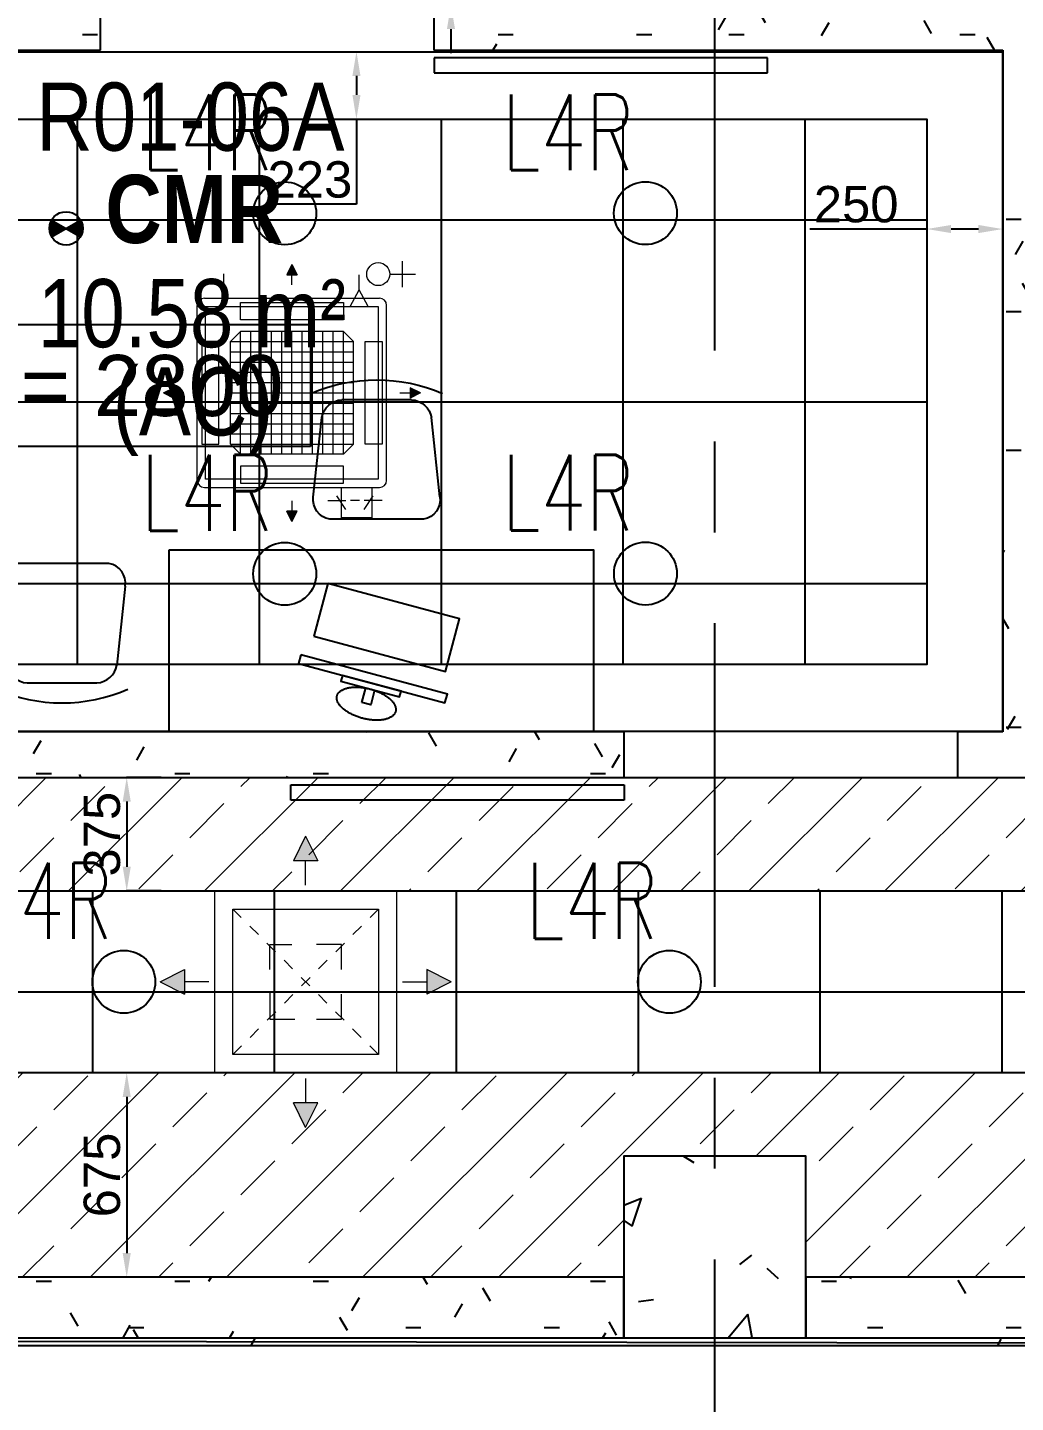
# Model space of a CAD drawing. Header units: millimetres. Extents: x -92759 to 184353, y -15225 to 86714.
# Drawn here: x -62801 to -59541, y 29928 to 34466 of the extents above; entities that cross this region are included whole.
import ezdxf

# ---------------------------------------------------------------- set-up
doc = ezdxf.new("R2010")
doc.units = ezdxf.units.MM
for name, pattern in [('Aligning Line', [3.2004, 1.6002, -1.6002]), ('HIDDEN', [0.375, 0.25, -0.125]), ('IDA - Grid Line', [2100, 1200, -300, 300, -300])]:
    doc.linetypes.add(name, pattern=pattern)
doc.layers.get('Defpoints').update_dxf_attribs({"color": 8})
for name, color, linetype in [('0-1', 9, 'Continuous'), ('0-Motion Sensor', 1, 'Continuous'), ('A-_DOOR----_E', 8, 'Continuous'), ('A-_ROOMNAME_A', 8, 'Continuous'), ('A-_WALL----_E', 8, 'Continuous'), ('A-_WALL----_H', 8, 'Continuous'), ('A-_WALL----_H-1', 9, 'Continuous'), ('A-_WALLPRTN_E', 8, 'Continuous'), ('A-PATT-CONC', 8, 'Continuous'), ('AAG_Dimension', 7, 'Continuous'), ('E-_LITG _ CKT -DB', 1, 'HIDDEN'), ('E-legend', 1, 'Continuous'), ('HF', 7, 'Continuous'), ('HF Text', 7, 'Continuous'), ('M-ACMV_FCU', 5, 'Continuous'), ('PDF_M-_ACON----_E-N', 7, 'Continuous'), ('S-_COLN----_E', 8, 'Continuous')]:
    doc.layers.add(name, color=color, linetype=linetype)
for name, color, linetype, true_color in [('1599_FURN_RHH_BLK8 _NEW__1ST STY_dwg _2_-1', 7, 'Continuous', 0xaaaaaa), ('A-_FURN--3', 7, 'Continuous', 0xaaaaaa), ('A-_FURN--4', 7, 'Continuous', 0xaaaaaa), ('S-_ANOTGRID_E-1', 9, 'IDA - Grid Line', 0x808080)]:
    doc.layers.add(name, color=color, linetype=linetype, true_color=true_color)
for name, color, linetype, lineweight in [('A--', 134, '500-1-RP', 25), ('HFI 9MM FPB', 94, 'Continuous', 5), ('M-ACMV_CDP', 190, 'DRAIN_PIPE', 25), ('M-ACMV_FCU-2', 86, 'Continuous', 9), ('M-ACMV_PWR', 1, 'REFRIGERANT', 25), ('M-ACMV_REF_PIPE', 134, '500-1-RP', 25), ('M-ACMV_SAD', 5, 'Continuous', 18), ('M-ACMV_SAG', 5, 'Continuous', 25), ('M-ACMV_VCD', 7, 'Continuous', 25)]:
    doc.layers.add(name, color=color, linetype=linetype, lineweight=lineweight)
doc.styles.add('Arial', font='arial.ttf')
doc.styles.add('Arial Narrow_2', font='ARIALN.TTF', dxfattribs={"height": 225})
doc.styles.add('Arial Narrow_B_1', font='ARIALNB.TTF', dxfattribs={"height": 300})
doc.styles.add('Arial_4', font='arial.ttf', dxfattribs={"height": 1.8})
doc.styles.add('Simplex', font='simplex_.ttf', dxfattribs={"width": 0.7, "height": 450})
doc.styles.get("Standard").update_dxf_attribs({"font": 'arial.ttf'})
doc.linetypes.add('500-1-RP', pattern='A,0.75,-0.5,0.75,-0.5,0.75,-0.5,0.75,-1.7,["RP",Standard,S=1,R=0,X=-1,Y=-0.5],-1.7', length=7.9)
doc.linetypes.add('DRAIN_PIPE', pattern='A,0.5,-0.2,["D",Standard,S=0.1,R=0,X=-0.1,Y=-0.05],-0.25', length=0.95)
doc.linetypes.add('REFRIGERANT', pattern='A,15,-5.08,["R",Standard,S=2.54,R=0,X=-2.54,Y=-1.27],-5.08', length=25.16)
doc.dimstyles.get("Standard").update_dxf_attribs({"dimtxt": 0.18, "dimasz": 0.18, "dimexe": 0.18, "dimexo": 0.0625, "dimgap": 0.09, "dimtad": 0, "dimtih": 1, "dimtoh": 1, "dimdec": 4, "dimzin": 0, "dimdsep": 46, "dimtxsty": 'Standard', "dimcen": 0.09, "dimadec": 0, "dimazin": 0, "dimtfac": 1, "dimtdec": 4, "dimtofl": 0, "dimtmove": 0, "dimatfit": 3, "dimfxl": 1, "dimtolj": 1, "dimtzin": 0, "dimarcsym": 0})
pattern_1 = [(0, (-11870.95, 40538.29), (609.6, 152.4), [50.292, -406.908, 50.292, -406.908, -2438.4]), (0, (-11870.95, 40538.29), (609.6, 152.4), [-914.4, 50.292, -864.108, 50.292, -406.908, -1066.8]), (0, (-11870.95, 40538.29), (609.6, 152.4), [-2286, 50.292, -254.508, 50.292, -711.708]), (120, (-11642.35, 40614.49), (-436.78227, 451.7291), [50.292, -406.908, 50.292, -406.908, -2438.4]), (120, (-11642.35, 40614.49), (-436.78227, 451.7291), [-914.4, 50.292, -864.108, 50.292, -406.908, -1066.8]), (120, (-11642.35, 40614.49), (-436.78227, 451.7291), [-2286, 50.292, -254.508, 50.292, -711.708]), (240, (-11566.15, 40919.29), (-172.81773, -604.1291), [50.292, -406.908, 50.292, -406.908, -2438.4]), (240, (-11566.15, 40919.29), (-172.81773, -604.1291), [-914.4, 50.292, -864.108, 50.292, -406.908, -1066.8]), (240, (-11566.15, 40919.29), (-172.81773, -604.1291), [-2286, 50.292, -254.508, 50.292, -711.708])]

# ---------------------------------------------------------------- blocks, each defined once
blk = doc.blocks.new('One-Pane_Sliding_Door_4854 - B8-SD04 1100x2200-10511346-BLK8_RHH_1ST STOREY PLAN')
at = {"layer": 'A-_DOOR----_E'}
for p, q in [((-550, 150), (-1650, 150)), ((-1650, 150), (-1650, 100)), ((-550, 100), (-550, 150)), ((-1650, 100), (-550, 100))]:
    blk.add_line(p, q, dxfattribs=at)
blk = doc.blocks.new('1599_FURN_RHH_BLK8 _NEW__1ST STY_dwg_CHAIR-10346284-BLK8_RHH_1ST STOREY PLAN')
at = {"layer": 'A-_FURN--4'}
for p, q in [((362639.3, -313382.2), (362869.3, -313382.2)), ((362545.4, -313702.3), (362573.4, -313441.1)), ((362963.4, -313704.2), (362935.2, -313441.1)), ((362599.6, -313776.6), (362909, -313776.6))]:
    blk.add_line(p, q, dxfattribs=at)
for centre, radius, start, end in [((362754.4, -313864.3), 547.7, 66.6649, 113.3351), ((362643.9, -313453.7), 71.6, 93.695, 169.8843), ((362864.7, -313453.7), 71.6, 10.1157, 86.305), ((362610.5, -313711.7), 65.8, 171.7351, 260.4846), ((362898.2, -313711.7), 65.8, 279.5154, 8.2649)]:
    blk.add_arc(centre, radius, start, end, dxfattribs=at)
blk = doc.blocks.new('1599_FURN_RHH_BLK8 _NEW__1ST STY_dwg_MONITOR-10346285-BLK8_RHH_1ST STOREY PLAN')
at = {"layer": 'A-_FURN--4', "flags": 128}
for points in [[(-100, 250), (-70, 250), (-70, -250), (-100, -250)], [(-70, 100), (-50, 100), (-50, -100), (-70, -100)], [(0, 15), (-50, 15), (-50, -15), (0, -15)]]:
    blk.add_lwpolyline(points, close=True, dxfattribs=at)
at = {"layer": 'A-_FURN--4'}
for points in [[(0, 100), (-50, 100), (-50, 0)], [(50, 0), (50, 100), (0, 100)], [(-50, 0), (-50, -100), (0, -100)], [(0, -100), (50, -100), (50, 0)]]:
    blk.add_rational_spline(points, [1, 0.707106781187, 1], degree=2, dxfattribs=at)
blk = doc.blocks.new('1599_FURN_RHH_BLK8 _NEW__1ST STY_dwg_CHAIR-10346283-BLK8_RHH_1ST STOREY PLAN')
at = {"layer": 'A-_FURN--4'}
for p, q in [((362639.3, -313382.2), (362869.3, -313382.2)), ((362545.4, -313702.3), (362573.4, -313441.1)), ((362963.4, -313704.2), (362935.2, -313441.1)), ((362599.6, -313776.6), (362909, -313776.6))]:
    blk.add_line(p, q, dxfattribs=at)
for centre, radius, start, end in [((362754.4, -313864.3), 547.7, 66.6649, 113.3351), ((362643.9, -313453.7), 71.6, 93.695, 169.8843), ((362864.7, -313453.7), 71.6, 10.1157, 86.305), ((362610.5, -313711.7), 65.8, 171.7351, 260.4846), ((362898.2, -313711.7), 65.8, 279.5154, 8.2649)]:
    blk.add_arc(centre, radius, start, end, dxfattribs=at)
blk = doc.blocks.new('1599_FURN_RHH_BLK8 _NEW__1ST STY_dwg _2_-10346281-BLK8_RHH_1ST STOREY PLAN')
at = {"layer": 'A-_FURN--3', "flags": 128}
blk.add_lwpolyline([(-26378.2, -46884.3), (-25943.5, -47000.8), (-25896.9, -46826.9), (-26331.6, -46710.5)], close=True, dxfattribs=at)
at = {"layer": 'A-_FURN--4', "flags": 128}
blk.add_lwpolyline([(-26855.1, -46599.1), (-25455.1, -46599.1), (-25455.1, -47199.1), (-26855.1, -47199.1)], close=True, dxfattribs=at)
at = {"extrusion": (0, 0, -1), "zscale": -1}
blk.add_blockref('1599_FURN_RHH_BLK8 _NEW__1ST STY_dwg_CHAIR-10346284-BLK8_RHH_1ST STOREY PLAN', (-336583.5, 267278.6), dxfattribs=at)
at = {"rotation": 180}
blk.add_blockref('1599_FURN_RHH_BLK8 _NEW__1ST STY_dwg_CHAIR-10346283-BLK8_RHH_1ST STOREY PLAN', (335545.2, -360420.8), dxfattribs=at)
at = {"extrusion": (0, 0, -1), "zscale": -0.9999999999999983, "rotation": 285.0000000002767}
blk.add_blockref('1599_FURN_RHH_BLK8 _NEW__1ST STY_dwg_MONITOR-10346285-BLK8_RHH_1ST STOREY PLAN', (26204.9, -47106.8), dxfattribs=at)
blk = doc.blocks.new('A$Cb2bf8f38')
at = {"layer": 'A-_WALL----_H'}
h = blk.add_hatch(dxfattribs=at)
h.set_pattern_fill('FP_3', color=256, style=0, pattern_type=2)
h.set_pattern_definition([(0, (-11870.95, 40538.3), (1219.2, 304.8), [50.292, -864.108, 50.292, -864.108, -4876.8]), (0, (-11870.95, 40538.3), (1219.2, 304.8), [-1828.8, 50.292, -1778.508, 50.292, -864.108, -2133.6]), (0, (-11870.95, 40538.3), (1219.2, 304.8), [-4572, 50.292, -559.308, 50.292, -1473.708]), (120, (-11413.75, 40690.7), (-873.5645, 903.4582), [50.292, -864.108, 50.292, -864.108, -4876.8]), (120, (-11413.75, 40690.7), (-873.5645, 903.4582), [-1828.8, 50.292, -1778.508, 50.292, -864.108, -2133.6]), (120, (-11413.75, 40690.7), (-873.5645, 903.4582), [-4572, 50.292, -559.308, 50.292, -1473.708]), (240, (-11261.35, 41300.3), (-345.6355, -1208.2582), [50.292, -864.108, 50.292, -864.108, -4876.8]), (240, (-11261.35, 41300.3), (-345.6355, -1208.2582), [-1828.8, 50.292, -1778.508, 50.292, -864.108, -2133.6]), (240, (-11261.35, 41300.3), (-345.6355, -1208.2582), [-4572, 50.292, -559.308, 50.292, -1473.708])])
h.paths.add_polyline_path([(-10525, -2425), (-10500, -2425), (-10500, -2312.5), (-10525, -2312.5), (-10525, -2321.4)])
h.paths.add_polyline_path([(-12772.8, -2425), (-12125, -2425), (-12125, -2312.5), (-12150, -2312.5), (-12150, -2400), (-21575, -2400), (-21575, -2425), (-14327.6, -2425)])
at = {"layer": 'A-_WALL----_H-1'}
h = blk.add_hatch(dxfattribs=at)
h.set_pattern_fill('FP_1', color=256, style=0, pattern_type=2)
h.set_pattern_definition(pattern_1)
h.paths.add_polyline_path([(-16000, 1850), (-16000, 2000), (-18527, 2000), (-18527, 1850), (-16500, 1850)])
h.paths.add_polyline_path([(-19627, 1850), (-19627, 2000), (-21350, 2000), (-21350, 1850), (-20546.6, 1850)])
h = blk.add_hatch(dxfattribs=at)
h.set_pattern_fill('FP_1', color=256, style=0, pattern_type=2)
h.set_pattern_definition(pattern_1)
h.paths.add_polyline_path([(-16500, -550), (-16500, 1850), (-16650, 1850), (-16650, -550)])
h = blk.add_hatch(dxfattribs=at)
h.set_pattern_fill('FP_1', color=256, style=0, pattern_type=2)
h.set_pattern_definition(pattern_1)
h.paths.add_polyline_path([(-16650, -550), (-16650, -400), (-16799, -400), (-16799, -550)])
h.paths.add_polyline_path([(-20546.6, -550), (-17899, -550), (-17899, -400), (-21350, -400), (-21350, -550), (-21300, -550)])
h = blk.add_hatch(dxfattribs=at)
h.set_pattern_fill('FP_1', color=256, style=0, pattern_type=2)
h.set_pattern_definition(pattern_1)
h.paths.add_polyline_path([(-14327.6, -2400), (-10500, -2400), (-10500, -2312.5), (-10500, -2200), (-17300, -2200), (-17300, -2400), (-15882.3, -2400)])
h.paths.add_polyline_path([(-20546.6, -2400), (-17900, -2400), (-17900, -2200), (-21550, -2200), (-21550, -2400), (-21300, -2400)])
h.paths.add_polyline_path([(-10500, -2312.5), (-10500, -2200), (-10525, -2200), (-10525, -2312.5)], flags=17)
at = {"layer": 'S-_COLN----_E'}
h = blk.add_hatch(dxfattribs=at)
h.set_pattern_fill('FP_4', color=256, style=0, pattern_type=2)
h.set_pattern_definition([(50, (-11870.95, 40538.3), (1093.104, -95.634), [114.3, -1257.3]), (355, (-11871, 40538.3), (-211.457, 1146.34), [91.44, -1005.84]), (100.451, (-11779.9, 40530.3), (881.656, 1050.7), [97.14, -1068.54]), (46.184, (-11871, 40843.1), (1626.475, -252.257), [171.45, -1885.95]), (96.636, (-11735.4, 40822), (1424.416, 1484.565), [145.71, -1602.81]), (351.184, (-11871, 40843.1), (1424.43, 1484.55), [137.16, -1508.76]), (21, (-11718.55, 40766.9), (909.686, -613.591), [114.3, -1257.3]), (326, (-11718.6, 40766.9), (370.812, 1105.13), [91.44, -1005.84]), (71.451, (-11642.7, 40715.8), (1280.503, 491.528), [97.14, -1068.54]), (37.5, (-11870.95, 40538.3), (18.5313, 507.3303), [50.292, -943.356, 50.292, -970.788, -1009.65]), (37.5, (-11870.95, 40538.3), (18.5313, 507.3303), [-2014.728, 50.292, -959.358]), (7.5, (-11870.95, 40538.3), (400.918, 601.0836), [50.292, -531.876, 50.292, -920.496, -384.81]), (7.5, (-11870.95, 40538.3), (400.918, 601.0836), [-1552.956, 50.292, -334.518]), (327.5, (-12210.8, 40538.3), (813.545, -34.3737), [50.292, -330.708, 50.292, -1138.428, -1577.34]), (327.5, (-12210.8, 40538.3), (813.545, -34.3737), [-1569.72, 50.292, -1527.048]), (317.5, (-12363.2, 40538.3), (888.775, 152.56), [50.292, -445.008, 50.292, -739.14, -1120.14]), (317.5, (-12363.2, 40538.3), (888.775, 152.56), [-1284.732, 50.292, -1069.848])])
h.paths.add_polyline_path([(-17900, -2400), (-17300, -2400), (-17300, -1800), (-17900, -1800), (-17900, -2200)])
blk.add_lwpolyline([(-2385, -9825), (-2385, -5100), (7400, -5125), (7400, 46800), (-18575, 46800), (-18575, 38037.5), (-30600, 38100), (-30625, 26375), (-28100, 26375), (-28100, -2400), (-10500, -2425), (-10500, -9800), (-2385, -9825)], close=True)
at = {"layer": 'A-_WALL----_E'}
for p, q in [((-17900, -2200), (-21300, -2200)), ((-17900, -2400), (-17900, -2200)), ((-12150, -2200), (-17300, -2200)), ((-17300, -2200), (-17300, -2400)), ((-21550, -2400), (-12150, -2400)), ((-21575, -2425), (-10500, -2425))]:
    blk.add_line(p, q, dxfattribs=at)
at = {"layer": 'A-_WALLPRTN_E'}
for p, q in [((-19627, 1850), (-19627, 2000)), ((-18527, 2000), (-18527, 1850)), ((-21350, 1850), (-19627, 1850)), ((-18527, 1850), (-16650, 1850)), ((-16650, 1850), (-16650, -400)), ((-17899, -400), (-21350, -400)), ((-17899, -550), (-17899, -400)), ((-16650, -400), (-16799, -400)), ((-16799, -400), (-16799, -550)), ((-21300, -550), (-17899, -550)), ((-16799, -550), (-16500, -550))]:
    blk.add_line(p, q, dxfattribs=at)
at = {"layer": 'S-_ANOTGRID_E-1'}
for p, q in [((-17600, -20141.4), (-17600, 53272.8)), ((-38373.1, -2400), (13584.7, -2400))]:
    blk.add_line(p, q, dxfattribs=at)
at = {"layer": 'S-_COLN----_E'}
for p, q in [((-17300, -1800), (-17900, -1800)), ((-17900, -1800), (-17900, -2200)), ((-17300, -2200), (-17300, -1800)), ((-17900, -2200), (-17900, -2400)), ((-17300, -2400), (-17300, -2200)), ((-17900, -2400), (-17300, -2400))]:
    blk.add_line(p, q, dxfattribs=at)
at = {"layer": '1599_FURN_RHH_BLK8 _NEW__1ST STY_dwg _2_-1'}
blk.add_blockref('1599_FURN_RHH_BLK8 _NEW__1ST STY_dwg _2_-10346281-BLK8_RHH_1ST STOREY PLAN', (7455.1, 46800), dxfattribs=at)
at = {"layer": 'A-_DOOR----_E', "rotation": 180}
blk.add_blockref('One-Pane_Sliding_Door_4854 - B8-SD04 1100x2200-10511346-BLK8_RHH_1ST STOREY PLAN', (-19075.5, 1925), dxfattribs=at)
at = {"layer": 'A-_DOOR----_E', "xscale": -1, "rotation": 180}
blk.add_blockref('One-Pane_Sliding_Door_4854 - B8-SD04 1100x2200-10511346-BLK8_RHH_1ST STOREY PLAN', (-17349, -475), dxfattribs=at)
at = {"layer": 'A-_ROOMNAME_A', "char_height": 225, "attachment_point": 1}
for s, insert, width, style in [('R01-06A', (-19838.9, 1743.4), 1274.683, 'Arial Narrow_2'), ('CMR', (-19610.9, 1438.6), 721.519, 'Arial Narrow_B_1'), ('10.58 m²', (-19833.6, 1094.6), 1262.658, 'Arial Narrow_2'), ('(AC)', (-19586.1, 803.5), 661.392, 'Arial Narrow_2')]:
    blk.add_mtext(s, dxfattribs=dict(at, insert=insert, width=width, style=style))
blk = doc.blocks.new('*D564')
at = {"layer": 'AAG_Dimension', "color": 0, "lineweight": -2, "transparency": 16777216}
for p, q in [((-6599.4, 461691.7), (-6599.4, 461771.7)), ((-6599.4, 461771.7), (-6326, 461771.7)), ((-6564.6, 461611.7), (-6599.6, 461611.7)), ((-6564.6, 461461.7), (-6599.6, 461461.7)), ((-6599.4, 461381.7), (-6599.4, 461301.7))]:
    blk.add_line(p, q, dxfattribs=at)
at = {"layer": 'AAG_Dimension', "color": 0, "transparency": 16777216}
for points in [[(-6612.8, 461691.7), (-6586.1, 461691.7), (-6599.4, 461611.7)], [(-6612.8, 461381.7), (-6586.1, 461381.7), (-6599.4, 461461.7)]]:
    blk.add_solid(points, dxfattribs=at)
at = {"layer": 'Defpoints', "color": 0, "transparency": 16777216}
for p in [(-6599.4, 461611.7), (-6564.5, 461611.7), (-6564.5, 461461.7)]:
    blk.add_point(p, dxfattribs=at)
at = {"layer": 'AAG_Dimension', "color": 152, "true_color": 0x2776bb, "transparency": 16777216, "insert": (-6452.7, 461853), "char_height": 120, "attachment_point": 5, "style": 'Arial'}
blk.add_mtext('\\A1;150', dxfattribs=at)
blk = doc.blocks.new('*D567')
at = {"layer": 'AAG_Dimension', "color": 0, "lineweight": -2, "transparency": 16777216}
for p, q in [((-7184.9, 461306.7), (-6911.2, 461306.7)), ((-6911.4, 461226.7), (-6911.4, 461164.2)), ((-7184.9, 461084.2), (-6911.2, 461084.2)), ((-6911.4, 461084.2), (-6911.4, 460803.1)), ((-6911.4, 460803.1), (-7198.5, 460803.1))]:
    blk.add_line(p, q, dxfattribs=at)
at = {"layer": 'AAG_Dimension', "color": 0, "transparency": 16777216}
for points in [[(-6924.7, 461226.7), (-6898, 461226.7), (-6911.4, 461306.7)], [(-6924.7, 461164.2), (-6898, 461164.2), (-6911.4, 461084.2)]]:
    blk.add_solid(points, dxfattribs=at)
at = {"layer": 'Defpoints', "color": 0, "transparency": 16777216}
for p in [(-7185, 461306.7), (-6911.4, 461306.7), (-7185, 461084.2)]:
    blk.add_point(p, dxfattribs=at)
at = {"layer": 'AAG_Dimension', "color": 152, "true_color": 0x2776bb, "transparency": 16777216, "insert": (-7065, 460884.4), "char_height": 120, "attachment_point": 5, "style": 'Arial'}
blk.add_mtext('\\A1;223', dxfattribs=at)
blk = doc.blocks.new('*D570')
at = {"layer": 'AAG_Dimension', "color": 0, "lineweight": -2, "transparency": 16777216}
for p, q in [((-5029, 460721.5), (-5415.8, 460721.5)), ((-5029, 460724.3), (-5029, 460721.4)), ((-4859, 460721.5), (-4949, 460721.5)), ((-4779, 460724.3), (-4779, 460721.4))]:
    blk.add_line(p, q, dxfattribs=at)
at = {"layer": 'AAG_Dimension', "color": 0, "transparency": 16777216}
for points in [[(-4949, 460734.9), (-4949, 460708.2), (-5029, 460721.5)], [(-4859, 460734.9), (-4859, 460708.2), (-4779, 460721.5)]]:
    blk.add_solid(points, dxfattribs=at)
at = {"layer": 'Defpoints', "color": 0, "transparency": 16777216}
for p in [(-5029, 460724.4), (-5029, 460721.5), (-4779, 460724.4)]:
    blk.add_point(p, dxfattribs=at)
at = {"layer": 'AAG_Dimension', "color": 152, "true_color": 0x2776bb, "transparency": 16777216, "insert": (-5262.4, 460802.8), "char_height": 120, "attachment_point": 5, "style": 'Arial'}
blk.add_mtext('\\A1;250', dxfattribs=at)
blk = doc.blocks.new('*D572')
at = {"layer": 'AAG_Dimension', "color": 0, "lineweight": -2, "transparency": 16777216}
for p, q in [((-7556.2, 458911.7), (-7669.6, 458911.7)), ((-7669.4, 458831.7), (-7669.4, 458616.7)), ((-7556.2, 458536.7), (-7669.6, 458536.7))]:
    blk.add_line(p, q, dxfattribs=at)
at = {"layer": 'AAG_Dimension', "color": 0, "transparency": 16777216}
for points in [[(-7682.7, 458831.7), (-7656.1, 458831.7), (-7669.4, 458911.7)], [(-7682.7, 458616.7), (-7656.1, 458616.7), (-7669.4, 458536.7)]]:
    blk.add_solid(points, dxfattribs=at)
at = {"layer": 'Defpoints', "color": 0, "transparency": 16777216}
for p in [(-7556.1, 458911.7), (-7669.4, 458536.7), (-7556.1, 458536.7)]:
    blk.add_point(p, dxfattribs=at)
at = {"layer": 'AAG_Dimension', "color": 152, "true_color": 0x2776bb, "transparency": 16777216, "insert": (-7750.7, 458724.2), "char_height": 120, "attachment_point": 5, "rotation": 90, "style": 'Arial'}
blk.add_mtext('\\A1;375', dxfattribs=at)
blk = doc.blocks.new('*D573')
at = {"layer": 'AAG_Dimension', "color": 0, "lineweight": -2, "transparency": 16777216}
for p, q in [((-7669.3, 457936.7), (-7669.2, 457936.7)), ((-7669.4, 457856.7), (-7669.4, 457341.7)), ((-7669.3, 457261.7), (-7669.2, 457261.7))]:
    blk.add_line(p, q, dxfattribs=at)
at = {"layer": 'AAG_Dimension', "color": 0, "transparency": 16777216}
for points in [[(-7682.7, 457856.7), (-7656.1, 457856.7), (-7669.4, 457936.7)], [(-7682.7, 457341.7), (-7656.1, 457341.7), (-7669.4, 457261.7)]]:
    blk.add_solid(points, dxfattribs=at)
at = {"layer": 'Defpoints', "color": 0, "transparency": 16777216}
for p in [(-7669.4, 457936.7), (-7669.4, 457261.7), (-7669.4, 457261.7)]:
    blk.add_point(p, dxfattribs=at)
at = {"layer": 'AAG_Dimension', "color": 152, "true_color": 0x2776bb, "transparency": 16777216, "insert": (-7750.7, 457599.2), "char_height": 120, "attachment_point": 5, "rotation": 90, "style": 'Arial'}
blk.add_mtext('\\A1;675', dxfattribs=at)
blk = doc.blocks.new('A$C020d881d')
at = {"layer": 'E-legend', "lineweight": 25}
blk.add_circle((818.7, 172), 103.8, dxfattribs=at)
at = {"layer": 'E-legend', "lineweight": 25, "style": 'Simplex', "width": 0.7}
blk.add_text('L4R', height=250, dxfattribs=at).set_placement((345.2, 314.3))
blk = doc.blocks.new('Motion Sensor')
at = {"layer": 'E-legend', "lineweight": 25}
h = blk.add_hatch(color=256, dxfattribs=at)
h.dxf.hatch_style = 1
h.paths.add_polyline_path([(10021, -17121.6), (9973.3, -17094.1, 0.131652), (9965.9, -17121.6, 0.131652), (9973.3, -17149.1)])
h = blk.add_hatch(color=256, dxfattribs=at)
h.dxf.hatch_style = 1
h.paths.add_polyline_path([(10068.6, -17094.1), (10021, -17121.6), (10068.6, -17149.1, 0.131652), (10076, -17121.6, 0.131652)])
for p, q in [((9973.3, -17094.1), (10068.6, -17149.1)), ((9973.3, -17149.1), (10068.6, -17094.1))]:
    blk.add_line(p, q, dxfattribs=at)
blk.add_circle((10021, -17121.6), 55, dxfattribs=at)
blk = doc.blocks.new('EL_B8_L1_R4')
at = {"layer": '0-Motion Sensor'}
blk.add_blockref('Motion Sensor', (-18968.5, -22174.7), dxfattribs=at)
at = {"layer": 'E-_LITG _ CKT -DB', "ltscale": 0.5}
for p in [(-9044.6, -39418.8), (-7854.6, -39418.3), (-9044.8, -40608.6), (-7854.5, -40607.9), (-9575.7, -41955.3), (-7775.7, -41955.3)]:
    blk.add_blockref('A$C020d881d', p, dxfattribs=at)
blk = doc.blocks.new('A$Ccf37d9f4')
at = {"layer": 'A-PATT-CONC', "ltscale": 100}
h = blk.add_hatch(color=5, dxfattribs=at)
h.dxf.hatch_style = 1
h.paths.add_polyline_path([(0, 480.4), (-40.3, 399.8), (40.3, 399.8)])
h = blk.add_hatch(color=5, dxfattribs=at)
h.dxf.hatch_style = 1
h.paths.add_polyline_path([(-399.8, 40.3), (-480.4, 0), (-399.8, -40.3)])
h = blk.add_hatch(color=5, dxfattribs=at)
h.dxf.hatch_style = 1
h.paths.add_polyline_path([(399.8, -40.3), (480.4, 0), (399.8, 40.3)])
h = blk.add_hatch(color=5, dxfattribs=at)
h.dxf.hatch_style = 1
h.paths.add_polyline_path([(40.3, -399.8), (-40.3, -399.8), (0, -480.4)])
at = {"layer": 'M-ACMV_SAD', "color": 5, "lineweight": 0}
for p, q in [((0, 480.4), (-40.3, 399.8)), ((0, 480.4), (40.3, 399.8)), ((-40.3, 399.8), (40.3, 399.8)), ((-480.4, 0), (-399.8, 40.3)), ((-480.4, 0), (-399.8, -40.3)), ((-399.8, -40.3), (-399.8, 40.3)), ((399.8, -40.3), (399.8, 40.3)), ((480.4, 0), (399.8, 40.3)), ((480.4, 0), (399.8, -40.3))]:
    blk.add_line(p, q, dxfattribs=at)
at = {"layer": 'M-ACMV_SAD', "lineweight": 0}
for p, q in [((0, 319.2), (0, 399.8)), ((-319.2, 0), (-399.8, 0)), ((319.2, 0), (399.8, 0)), ((0, -319.2), (0, -399.8)), ((-40.3, -399.8), (40.3, -399.8)), ((0, -480.4), (-40.3, -399.8)), ((0, -480.4), (40.3, -399.8))]:
    blk.add_line(p, q, dxfattribs=at)
at = {"layer": 'M-ACMV_SAD', "linetype": 'Aligning Line', "ltscale": 25}
for p, q in [((-240, 240), (240, -240)), ((240, 240), (-240, -240))]:
    blk.add_line(p, q, dxfattribs=at)
at = {"layer": 'M-ACMV_SAD'}
for points in [[(-300, 300), (300, 300), (300, -300), (-300, -300)], [(-240, 240), (240, 240), (240, -240), (-240, -240)]]:
    blk.add_lwpolyline(points, close=True, dxfattribs=at)
at = {"layer": 'M-ACMV_SAD', "lineweight": 0}
for points in [[(-35.8, 122.9), (-117.8, 122.9), (-117.8, 41)], [(117.8, 30.7), (117.8, 122.9), (35.8, 122.9)], [(-117.8, -41), (-117.8, -122.9), (-35.8, -122.9)], [(117.8, -41), (117.8, -122.9), (46.1, -122.9)]]:
    blk.add_lwpolyline(points, dxfattribs=at)
blk = doc.blocks.new('A$C7208cd76')
at = {"layer": 'M-ACMV_FCU', "lineweight": 5}
h = blk.add_hatch(color=256, dxfattribs=at)
h.dxf.hatch_style = 1
h.paths.add_polyline_path([(0, 424.1), (-17, 390.2), (17, 390.2)])
h = blk.add_hatch(color=256, dxfattribs=at)
h.dxf.hatch_style = 1
h.paths.add_polyline_path([(-424.1, 0), (-390.2, -17), (-390.2, 17)])
h = blk.add_hatch(color=256, dxfattribs=at)
h.dxf.hatch_style = 1
h.paths.add_polyline_path([(424.1, 0), (390.2, 17), (390.2, -17)])
h = blk.add_hatch(color=256, dxfattribs=at)
h.dxf.hatch_style = 1
h.paths.add_polyline_path([(0, -424.1), (17, -390.2), (-17, -390.2)])
for p, q in [((0, 424.1), (-17, 390.2)), ((0, 424.1), (17, 390.2)), ((-17, 390.2), (17, 390.2)), ((0, 356.2), (0, 390.2)), ((-312.5, 288.8), (-312.5, -288.8)), ((288.8, 312.5), (-288.8, 312.5)), ((288.9, 312.6), (288.9, 312.6)), ((312.5, 288.8), (312.5, -288.8)), ((312.6, 288.9), (312.6, 288.9)), ((-202.6, 169.6), (-169.6, 202.6)), ((-169.6, 202.6), (169.6, 202.6)), ((-169.6, 202.6), (-169.6, -202.6)), ((-135.7, 202.6), (-135.7, -202.6)), ((-101.8, 202.6), (-101.8, -202.6)), ((-67.9, 202.6), (-67.9, -202.6)), ((-33.9, 202.6), (-33.9, -202.6)), ((0, 202.6), (0, -202.6)), ((33.9, 202.6), (33.9, -202.6)), ((67.9, 202.6), (67.9, -202.6)), ((101.8, 202.6), (101.8, -202.6)), ((135.7, 202.6), (135.7, -202.6)), ((169.6, 202.6), (202.6, 169.6)), ((169.6, 202.6), (169.6, -202.6)), ((-202.6, 169.6), (-202.6, -169.6)), ((202.6, 169.6), (-202.6, 169.6)), ((202.6, 169.6), (202.6, -169.6)), ((202.6, 135.7), (-202.6, 135.7)), ((202.6, 101.8), (-202.6, 101.8)), ((202.6, 67.9), (-202.6, 67.9)), ((-424.1, 0), (-390.2, 17)), ((-424.1, 0), (-390.2, -17)), ((-390.2, -17), (-390.2, 17)), ((-356.2, 0), (-390.2, 0)), ((202.6, 33.9), (-202.6, 33.9)), ((202.6, 0), (-202.6, 0)), ((356.2, 0), (390.2, 0)), ((390.2, 17), (390.2, -17)), ((424.1, 0), (390.2, 17)), ((424.1, 0), (390.2, -17)), ((202.6, -33.9), (-202.6, -33.9)), ((202.6, -67.9), (-202.6, -67.9)), ((202.6, -101.8), (-202.6, -101.8)), ((202.6, -135.7), (-202.6, -135.7)), ((-169.6, -202.6), (-202.6, -169.6)), ((202.6, -169.6), (-202.6, -169.6)), ((169.6, -202.6), (202.6, -169.6)), ((-169.6, -202.6), (169.6, -202.6)), ((288.8, -312.5), (-288.8, -312.5)), ((0, -356.2), (0, -390.2)), ((17, -390.2), (-17, -390.2)), ((0, -424.1), (-17, -390.2)), ((0, -424.1), (17, -390.2))]:
    blk.add_line(p, q, dxfattribs=at)
for points in [[(285, 285), (285, -285), (-285, -285), (-285, 285)], [(-169.6, 241.6), (169.6, 241.6), (169.6, 297.9), (-169.6, 297.9)], [(-241.6, 169.6), (-241.6, -169.6), (-297.9, -169.6), (-297.9, 169.6)], [(241.6, 169.6), (241.6, -169.6), (297.9, -169.6), (297.9, 169.6)], [(-169.6, -241.6), (169.6, -241.6), (169.6, -297.9), (-169.6, -297.9)]]:
    blk.add_lwpolyline(points, close=True, dxfattribs=at)
for centre, start, end in [((-288.8, 288.8), 90, 180), ((288.8, 288.8), 0, 90), ((-288.8, -288.8), 180, 270), ((288.8, -288.8), 270, 0)]:
    blk.add_arc(centre, 23.7, start, end, dxfattribs=at)
blk = doc.blocks.new('A$C49267d6b')
at = {"layer": 'PDF_M-_ACON----_E-N', "lineweight": 0}
for p, q in [((0, 127), (0, 76.2)), ((-25.4, 76.2), (12.7, 101.6)), ((0, 63.5), (0, 38.1)), ((-25.4, 25.4), (12.7, 0)), ((0, -25.4), (0, 25.4))]:
    blk.add_line(p, q, dxfattribs=at)
blk = doc.blocks.new('A$C81577ca4')
at = {"layer": 'A--', "lineweight": 0, "ltscale": 0.75}
for p, q in [((-36, -125), (-86, -125)), ((19, -95), (-36, -125)), ((19, -155), (-36, -125))]:
    blk.add_line(p, q, dxfattribs=at)
blk = doc.blocks.new('SSO')
at = {"layer": 'M-ACMV_PWR', "linetype": 'ByBlock', "lineweight": 5}
for p, q in [((1064770.3, 20778.3), (1064770.3, 20878.3)), ((1064820.3, 20828.3), (1064720.3, 20828.3))]:
    blk.add_line(p, q, dxfattribs=at)
blk.add_circle((1064770.3, 20733.6), 44.6, dxfattribs=at)
blk.add_circle((1064770.3, 20733.6), 44.6, dxfattribs=at)
blk = doc.blocks.new('FCU-2_mini cassette')
at = {"layer": 'M-ACMV_CDP', "lineweight": 5}
blk.add_line((240311.9, -39528.1), (240311.9, -39608.6), dxfattribs=at)
at = {"layer": 'M-ACMV_VCD', "lineweight": 5}
blk.add_lwpolyline([(239824.1, -38903.1), (239824.1, -38803.1), (239924.1, -38803.1), (239924.1, -38903.1)], close=True, dxfattribs=at)
at = {"layer": 'M-ACMV_FCU', "lineweight": 5}
blk.add_blockref('A$C7208cd76', (240087.3, -39215.6), dxfattribs=at)
at = {"layer": 'M-ACMV_PWR', "color": 1, "linetype": 'ByBlock', "lineweight": 5, "xscale": 0.8500000000000222, "yscale": 0.8500000000000222, "zscale": 0.8500000000000222, "rotation": 90}
blk.add_blockref('SSO', (257426.2, -944662.3), dxfattribs=at)
at = {"layer": 'M-ACMV_REF_PIPE', "lineweight": 5, "rotation": 90}
blk.add_blockref('A$C81577ca4', (239740.3, -39519.6), dxfattribs=at)
at = {"layer": 'M-ACMV_VCD', "lineweight": 5, "xscale": -1.181061443391948, "yscale": 1.181061443391948, "zscale": 1.181061443391948, "rotation": 90}
blk.add_blockref('A$C49267d6b', (239939.1, -38860.6), dxfattribs=at)
blk = doc.blocks.new('ACMV_B8L1_R9')
at = {"layer": 'M-ACMV_FCU-2', "rotation": 180}
blk.add_blockref('FCU-2_mini cassette', (467962.1, -115910), dxfattribs=at)
at = {"layer": 'M-ACMV_SAG', "rotation": 180}
blk.add_blockref('A$Ccf37d9f4', (227920, -78638.4), dxfattribs=at)
blk = doc.blocks.new('RCP_B8L1')
at = {"layer": 'A-PATT-CONC'}
h = blk.add_hatch(dxfattribs=at)
h.set_pattern_fill('ANSI37', color=256, scale=189, angle=45)
h.set_pattern_definition([(90, (-9179.05, 458536.7), (-600.075, 0), []), (180, (-9179.05, 458536.7), (-6e-14, -600.075), [])])
h.paths.add_polyline_path([(-4379.04966, 460936.70959), (-3779.04966, 460936.70958), (-3779.04966, 463936.70958), (2820.95034, 463936.70958), (2820.95034, 461536.70959), (-779.04966, 461536.70959), (-779.04966, 457936.70959), (-2276.12281, 457936.70959), (-2276.12281, 459111.70958), (-2426.12281, 459111.70958), (-2426.12281, 457936.70959), (-9179.04966, 457936.70959), (-9179.04966, 458536.70959), (-4379.04966, 458536.70959)])
h = blk.add_hatch(dxfattribs=at)
h.set_pattern_fill('ANSI37', color=256, scale=189, angle=45)
h.set_pattern_definition([(90, (-9229.05, 461084.2), (-600.075, 0), []), (180, (-9229.05, 461084.2), (-6e-14, -600.075), [])])
h.paths.add_polyline_path([(-9229.04966, 461084.22693), (-5029.04967, 461084.22693), (-5029.04967, 459284.22693), (-9229.04966, 459284.22693)])
at = {"layer": 'HFI 9MM FPB'}
h = blk.add_hatch(dxfattribs=at)
h.set_pattern_fill('ANSI33', color=256, scale=50)
h.set_pattern_definition([(45, (-200000, 500000), (-224.5064, 224.5064), []), (45, (-199775.5, 500000), (-224.5064, 224.5064), [158.75, -79.375])])
h.paths.add_polyline_path([(-4379.04966, 460936.70959), (-3779.04966, 460936.70958), (-3779.04966, 463936.70958), (2820.95034, 463936.70958), (2820.95034, 461536.70959), (-779.04966, 461536.70959), (-779.04966, 457936.70959), (-2276.12281, 457936.70959), (-2276.12281, 459111.70958), (-2426.12281, 459111.70958), (-2426.12281, 457936.70959), (-9179.04966, 457936.70959), (-9179.04966, 458536.70959), (-4379.04966, 458536.70959)], flags=16)
h.paths.add_polyline_path([(-9479.04966, 458911.71826), (-4629.04966, 458911.72693), (-4629.04966, 461311.70958), (-3979.04966, 461311.70958), (-3979.04966, 464611.70958), (1370.95034, 464611.70958), (1370.95034, 464161.70958), (1970.95034, 464161.70958), (1970.95034, 464612.6459), (3020.95034, 464612.6459), (3020.95034, 461311.72451), (-429.05517, 461311.72451), (-429.05517, 457261.70958), (-2276.12281, 457261.70958), (-2276.12281, 459111.70958), (-2426.12281, 459111.70958), (-2426.12281, 457261.70958), (-5429.04966, 457261.70958), (-5429.04966, 457661.70958), (-6029.04966, 457661.70958), (-6029.04966, 457261.70958), (-9479.04966, 457261.70091)])
at = {"layer": 'HF'}
for points in [[(-9479.04966, 458911.71826), (-4629.04966, 458911.72693), (-4629.04966, 461311.70958), (-3979.04966, 461311.70958), (-3979.04966, 464611.70958), (1370.95034, 464611.70958), (1370.95034, 464161.70958), (1970.95034, 464161.70958), (1970.95034, 464612.6459), (3020.95034, 464612.6459), (3020.95034, 461311.72451), (-429.05517, 461311.72451), (-429.05517, 457261.70958), (-2276.12281, 457261.70958), (-2276.12281, 459111.70958), (-2426.12281, 459111.70958), (-2426.12281, 457261.70958), (-5429.04966, 457261.70958), (-5429.04966, 457661.70958), (-6029.04966, 457661.70958), (-6029.04966, 457261.70958), (-9479.04966, 457261.70091)], [(-4379.04966, 460936.70959), (-3779.04966, 460936.70958), (-3779.04966, 463936.70958), (2820.95034, 463936.70958), (2820.95034, 461536.70959), (-779.04966, 461536.70959), (-779.04966, 457936.70959), (-2276.12281, 457936.70959), (-2276.12281, 459111.70958), (-2426.12281, 459111.70958), (-2426.12281, 457936.70959), (-9179.04966, 457936.70959), (-9179.04966, 458536.70959), (-4379.04966, 458536.70959)], [(-9480.39659, 461306.72693), (-4779.04966, 461306.72693), (-4779.04966, 459062.6459), (-9480.39659, 459062.6459)], [(-9229.04966, 461084.22693), (-5029.04967, 461084.22693), (-5029.04967, 459284.22693), (-9229.04966, 459284.22693)]]:
    blk.add_lwpolyline(points, close=True, dxfattribs=at)
at = {"layer": 'HF Text', "insert": (-8426.7502, 460305.75706), "char_height": 201.462343, "width": 1263.3462081, "attachment_point": 1, "style": 'Arial_4', "bg_fill": 16, "box_fill_scale": 1.5, "bg_fill_color": 256, "bg_fill_transparency": 0}
blk.add_mtext('CH= 2800', dxfattribs=at)
at = {"layer": 'AAG_Dimension'}
for base, p1, p2, picture, middle in [((-6599.43565, 461611.70959), (-6564.51125, 461461.70958), (-6564.51125, 461611.70959), '*D564', (-6452.72351, 461852.97834)), ((-7669.40016, 458536.70959), (-7556.10816, 458911.70958), (-7556.10816, 458536.70959), '*D572', (-7750.70985, 458724.20959)), ((-7669.40016, 457261.70958), (-7669.40016, 457936.70959), (-7669.40016, 457261.70958), '*D573', (-7750.66892, 457599.20959))]:
    dim = blk.add_linear_dim(base=base, p1=p1, p2=p2, angle=90, dimstyle='Standard', dxfattribs=at)
    dim.commit()
    dim.dimension.update_dxf_attribs({"geometry": picture, "text_midpoint": middle})
dim = blk.add_linear_dim(base=(-6911.3635, 461306.72693), p1=(-7184.96382, 461084.22693), p2=(-7184.96382, 461306.72693), angle=90, dimstyle='Standard', dxfattribs=at)
dim.commit()
dim.dimension.update_dxf_attribs({"geometry": '*D567', "text_midpoint": (-7064.95149, 460803.11789), "dimtype": 128})
dim = blk.add_linear_dim(base=(-5029.04967, 460721.54394), p1=(-4779.04966, 460724.37697), p2=(-5029.04967, 460724.37697), dimstyle='Standard', dxfattribs=at)
dim.commit()
dim.dimension.update_dxf_attribs({"geometry": '*D570', "text_midpoint": (-5262.43303, 460802.8127)})

msp = doc.modelspace()

# ---------------------------------------------------------------- block references
at = {"layer": '0-1'}
msp.add_blockref('A$Cb2bf8f38', (-42933, 32541.2), dxfattribs=at)

# ---------------------------------------------------------------- next in the draw order: block references
at = {"color": 0}
msp.add_blockref('EL_B8_L1_R4', (-53725.9, 73099.6), dxfattribs=at)
at = {"layer": 'A-PATT-CONC', "color": 152, "true_color": 0x2776bb}
msp.add_blockref('RCP_B8L1', (-54804, -426920.5), dxfattribs=at)

# ---------------------------------------------------------------- next in the draw order: block references
at = {"layer": 'M-ACMV_FCU', "color": 5}
msp.add_blockref('ACMV_B8L1_R9', (-289803, 109954.6), dxfattribs=at)

doc.saveas('drawing.dxf')
